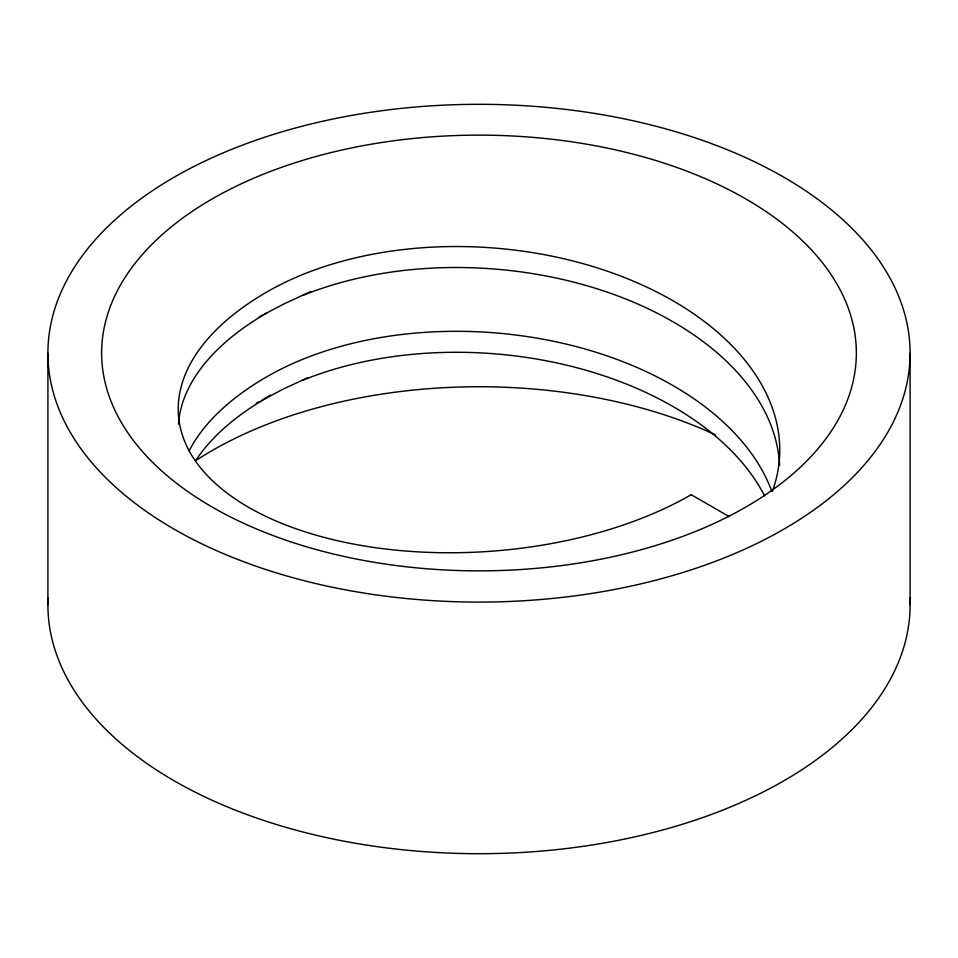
<?xml version="1.0" encoding="UTF-8"?>
<svg xmlns="http://www.w3.org/2000/svg" width="958" height="958" viewBox="0 0 958 958"><rect width="100%" height="100%" fill="white"/><g stroke="black" fill="none" stroke-linecap="round" stroke-linejoin="round"><path stroke-width="1.44" d="M261.534 400.492L270.455 395.175M266.827 397.798L284.203 388.589L308.057 377.608M310.703 291.495L284.203 303.818L258.888 317.074M256.229 403.186L258.888 401.833M691.173 494.675L729.301 516.685M910.1 353.203A431.1 248.888 0 0 1 263.45 568.741A431.1 248.888 0 0 1 263.45 137.653A431.1 248.888 0 0 1 910.1 353.203L910.1 604.797M47.9 353.203L47.9 604.797M771.597 490.7A301.243 188.259 4.5 0 0 561.184 342.928A301.243 188.259 4.5 0 0 266.779 376.793A301.243 158.286 -4.1 0 0 189.049 451.074M195.432 461.014A301.231 158.286 -4.1 0 1 266.803 397.774M772.304 491.43A301.243 188.259 4.5 0 0 624.592 277.557A301.243 188.259 4.5 0 0 266.779 292.034A301.243 158.286 -4.1 0 0 265.905 516.398A301.243 158.286 -4.1 0 0 691.221 494.699M302.716 380.266A301.231 188.259 4.5 0 1 764.556 495.789M178.451 424.143A301.231 158.286 -4.1 0 1 266.803 313.015M302.716 295.507A301.231 188.259 4.5 0 1 611.827 293.747A301.231 188.259 4.5 0 1 779.62 465.408M909.932 597.828A431.1 248.888 0 0 1 479 853.698A431.1 248.888 0 0 1 48.068 597.828M195.695 460.69A377.356 217.861 0 0 1 715.195 434.704M290.322 541.677A377.356 217.861 0 0 0 856.356 352.999A377.356 217.861 0 0 0 290.322 164.321A377.356 217.861 0 0 0 290.322 541.677"/></g></svg>
